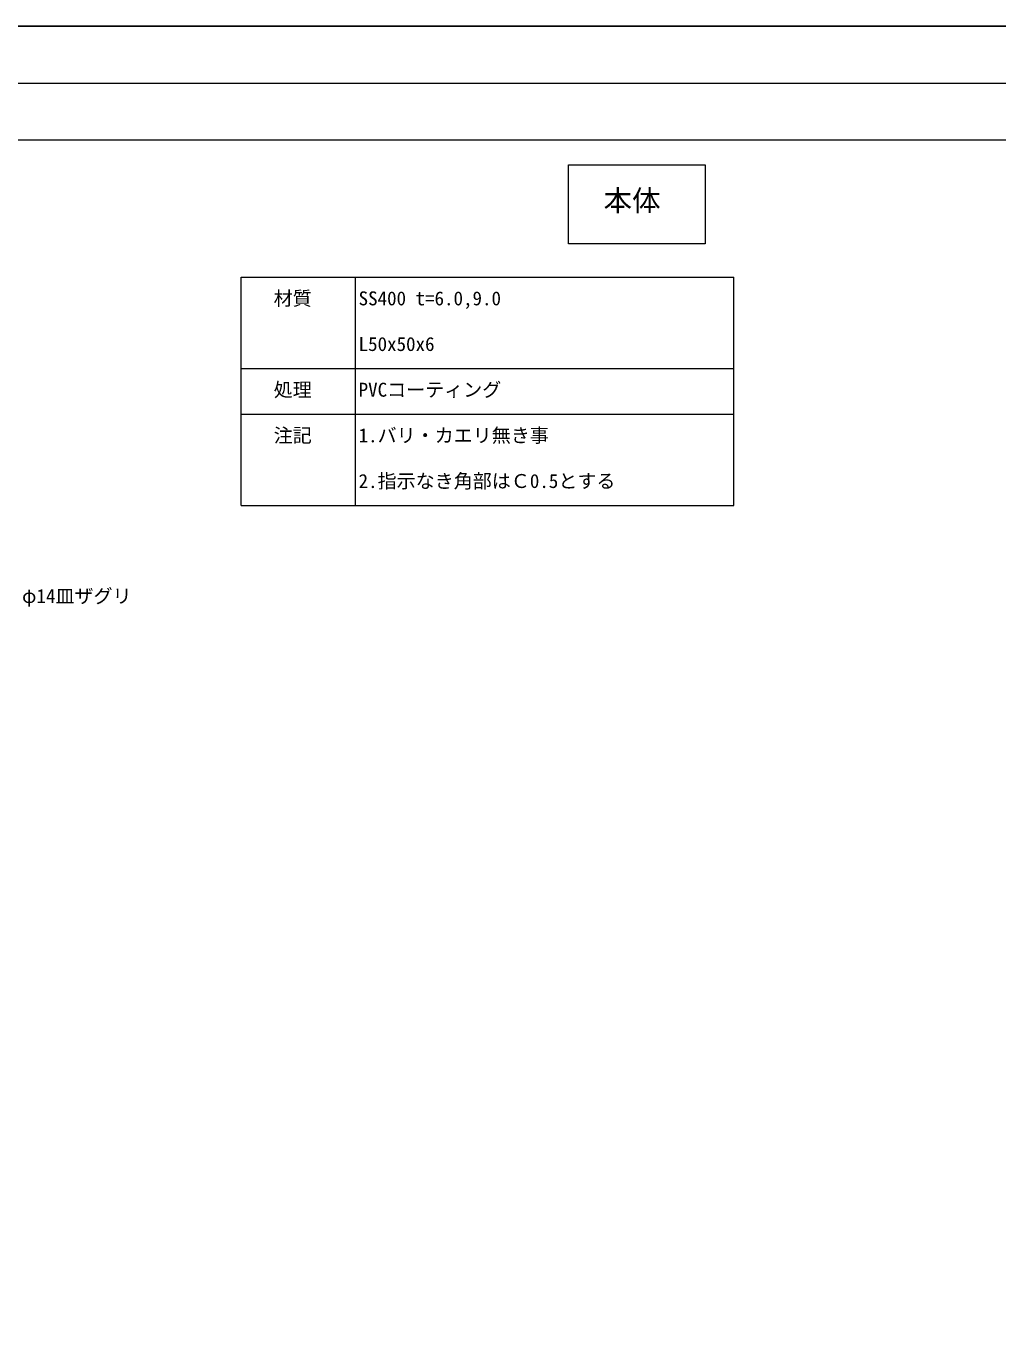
# Model space of a CAD drawing. Units: millimetres, scale not verified. Extents: x -400 to 400, y -275 to 275.
# Drawn here: x -8.6 to 195.7, y 1.3 to 274.8 of the extents above; entities that cross this region are included whole.
import ezdxf
from ezdxf.enums import TextEntityAlignment as Align

# ---------------------------------------------------------------- set-up
doc = ezdxf.new("R2010")
doc.units = ezdxf.units.MM
doc.header["$LTSCALE"] = 0.5
for name, color, linetype, lineweight in [('0-0_0', 7, 'Continuous', 18), ('0-1_WAKU', 7, 'Continuous', 18), ('0-3_MOJI', 7, 'Continuous', 18)]:
    doc.layers.add(name, color=color, linetype=linetype, lineweight=lineweight)
doc.styles.add('ＭＳ ゴシック', font='')
doc.styles.get('ＭＳ ゴシック').set_extended_font_data('MS Gothic')

msp = doc.modelspace()

# ---------------------------------------------------------------- linework, layer by layer
at = {"layer": '0-0_0'}
msp.add_line((-399.9474, 262.8029), (400.0526, 262.8029), dxfattribs=at)
at = {"layer": '0-1_WAKU'}
for points in [[(-399.9474, -275.1971), (400.0526, -275.1971), (400.0526, 274.8029), (-399.9474, 274.8029)], [(400.0526, 250.8029), (-399.9474, 250.8029), (-399.9474, 274.8029), (400.0526, 274.8029)]]:
    msp.add_lwpolyline(points, close=True, dxfattribs=at)
at = {"layer": '0-3_MOJI'}
for p, q in [((36.6941, 222.0029), (140.2306, 222.0029)), ((60.6941, 174.0029), (60.6941, 222.0029)), ((140.2306, 174.0029), (140.2306, 222.0029)), ((36.6941, 202.8029), (140.2306, 202.8029)), ((36.6941, 202.8029), (140.2306, 202.8029)), ((36.6941, 193.2029), (140.2306, 193.2029)), ((36.6941, 193.2029), (140.2306, 193.2029)), ((36.6941, 174.0029), (140.2306, 174.0029))]:
    msp.add_line(p, q, dxfattribs=at)
msp.add_lwpolyline([(105.4416, 245.5893), (134.1654, 245.5893), (134.1654, 229.0056), (105.4416, 229.0056)], close=True, dxfattribs=at)
msp.add_lwpolyline([(36.6941, 174.0029), (36.6941, 222.0029), (140.2306, 222.0029)], dxfattribs=at)

# ---------------------------------------------------------------- texts
at = {"layer": '0-3_MOJI', "style": 'ＭＳ ゴシック'}
for s, height, p in [('本体', 4.399, (112.8277, 234.5868)), ('材質', 2.933, (43.4961, 215.2029)), ('SS400 t=6.0,9.0', 2.933, (61.3464, 215.2029)), ('L50x50x6', 2.933, (61.3464, 205.6029)), ('処理', 2.933, (43.4961, 196.0029)), ('PVCコーティング', 2.933, (61.3464, 196.0029)), ('注記', 2.933, (43.4961, 186.4029)), ('1.バリ・カエリ無き事', 2.933, (61.3464, 186.4029)), ('2.指示なき角部はＣ0.5とする', 2.933, (61.3464, 176.8029)), ('4-φ7.5穴，φ14皿ザグリ', 2.933, (-30.4094, 152.6305))]:
    msp.add_text(s, height=height, dxfattribs=at).set_placement(p, align=Align.BOTTOM_LEFT)

doc.saveas('drawing.dxf')
